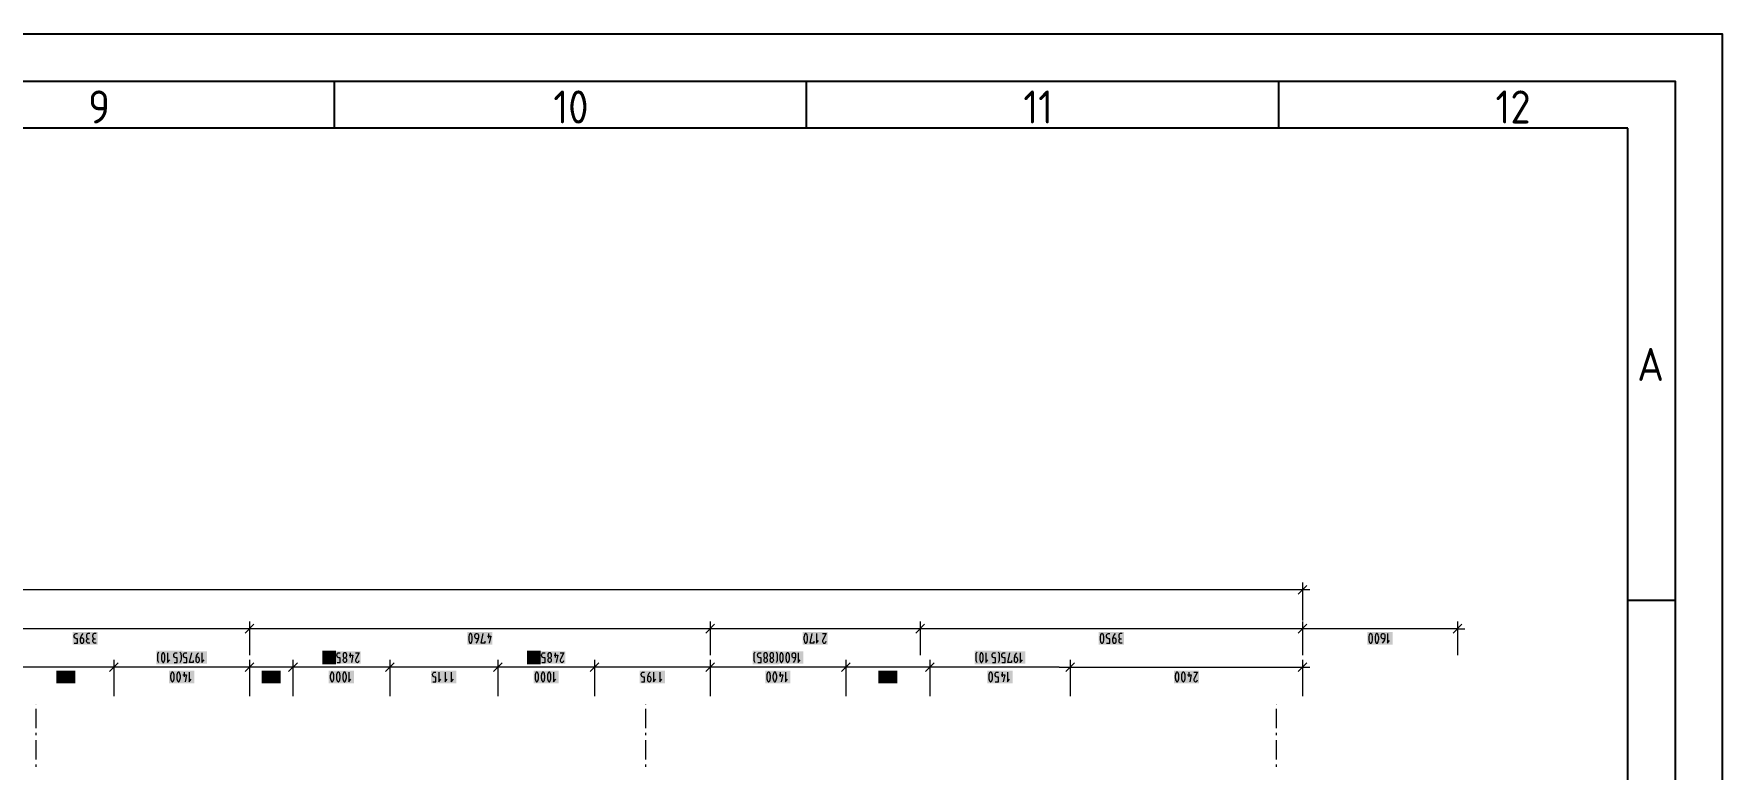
# Model space of a CAD drawing. Header units: millimetres. Extents: x 0 to 594, y 0 to 420.
# Drawn here: x 415.2 to 594, y 342.1 to 420 of the extents above; entities that cross this region are included whole.
import ezdxf

# ---------------------------------------------------------------- set-up
doc = ezdxf.new("R2010")
doc.units = ezdxf.units.MM
doc.header["$LTSCALE"] = 8
for name, color, linetype in [('035', 5, 'Continuous'), ('07', 7, 'Continuous'), ('PDF_Koty delkove', 7, 'Continuous'), ('PDF_Osy hlavni', 7, 'Continuous')]:
    doc.layers.add(name, color=color, linetype=linetype)
doc.styles.add('ISO Proportional', font='isocp.shx')

# ---------------------------------------------------------------- blocks, each defined once
blk = doc.blocks.new('IEC_border_a2')
at = {"layer": '035'}
for p, q in [((447, 415), (447, 410)), ((497, 415), (497, 410)), ((547, 415), (547, 410)), ((584, 410), (10, 410)), ((584, 10), (584, 410)), ((588.98, 360), (584, 360))]:
    blk.add_line(p, q, dxfattribs=at)
blk.add_lwpolyline([(0, 420), (594, 420), (594, 0), (0, 0)], close=True, dxfattribs=at)
at = {"layer": '07'}
blk.add_lwpolyline([(5, 415), (589, 415), (589, 5), (5, 5)], close=True, dxfattribs=at)
at = {"layer": '035', "style": 'ISO Proportional'}
for s, p in [('9', (420.96, 410.5)), ('10', (470.22, 410.5)), ('11', (519.99, 410.5)), ('12', (569.99, 410.5)), ('A', (585, 383.25))]:
    blk.add_text(s, height=3.5, dxfattribs=at).set_placement(p)

msp = doc.modelspace()

# ---------------------------------------------------------------- linework, layer by layer
at = {"layer": 'PDF_Koty delkove', "lineweight": 18}
for points in [[(550.02, 361.59), (549.1, 360.67)], [(549.56, 361.9), (549.56, 361.13), (549.56, 360.36)], [(549.56, 361.13), (258.3, 361.13), (257.65, 361.13), (252.79, 361.13)], [(550.33, 361.13), (549.56, 361.13), (549.56, 357.88)], [(438.04, 357.79), (438.04, 357.02), (438.04, 356.26)], [(486.83, 357.79), (486.83, 357.02), (486.83, 356.26)], [(509.05, 357.79), (509.05, 357.02), (509.05, 356.26)], [(549.56, 357.79), (549.56, 357.02), (549.56, 356.26)], [(565.96, 357.79), (565.96, 357.02), (565.96, 356.26)], [(565.96, 357.02), (549.56, 357.02), (512, 357.02), (509.05, 357.02), (486.83, 357.02), (438.04, 357.02), (403.24, 357.02), (371.46, 357.02), (330.26, 357.02), (298.49, 357.02), (280.45, 357.02), (258.3, 357.02), (252.79, 357.02)], [(419.49, 355.49), (419.82, 355.49), (419.82, 355.96), (419.68, 355.96), (419.58, 356), (419.53, 356.05), (419.48, 356.14), (419.46, 356.2), (419.46, 356.27), (419.48, 356.34), (419.5, 356.41), (419.54, 356.46), (419.6, 356.49), (419.68, 356.51), (419.82, 356.51)], [(420.39, 356.51), (420.25, 356.34), (420.17, 356.17), (420.12, 355.93), (420.12, 355.69), (420.13, 355.62), (420.16, 355.57), (420.19, 355.54), (420.23, 355.5), (420.28, 355.49), (420.34, 355.49), (420.39, 355.5), (420.43, 355.54), (420.46, 355.57), (420.49, 355.62), (420.5, 355.69), (420.5, 355.83), (420.49, 355.9), (420.46, 355.96), (420.39, 356.02), (420.34, 356.03), (420.15, 356.03)], [(421.13, 356.51), (420.94, 356.51), (420.87, 356.48), (420.82, 356.43), (420.79, 356.34), (420.78, 356.27), (420.78, 356.2), (420.79, 356.12), (420.82, 356.05), (420.87, 356), (420.97, 355.96)], [(421.13, 355.49), (420.97, 355.49), (420.91, 355.5), (420.86, 355.54), (420.83, 355.59), (420.8, 355.69), (420.8, 355.76), (420.83, 355.86), (420.88, 355.93), (420.97, 355.96), (421.08, 355.96)], [(421.79, 356.51), (421.6, 356.51), (421.53, 356.48), (421.47, 356.43), (421.45, 356.34), (421.43, 356.27), (421.43, 356.2), (421.45, 356.12), (421.47, 356.05), (421.53, 356), (421.62, 355.96)], [(421.79, 355.49), (421.62, 355.49), (421.57, 355.5), (421.51, 355.54), (421.49, 355.59), (421.46, 355.69), (421.46, 355.76), (421.49, 355.86), (421.54, 355.93), (421.62, 355.96), (421.73, 355.96)], [(438.5, 357.49), (437.58, 356.56)], [(438.04, 357.02), (438.04, 356.67)], [(438.04, 356.67), (438.04, 354.23)], [(461.3, 355.67), (461.34, 355.57), (461.39, 355.5), (461.42, 355.49), (461.47, 355.49), (461.5, 355.5), (461.56, 355.57), (461.6, 355.67), (461.62, 355.79), (461.64, 355.9), (461.64, 356.1), (461.62, 356.2), (461.6, 356.32), (461.56, 356.43), (461.5, 356.49), (461.47, 356.51), (461.42, 356.51), (461.39, 356.49), (461.34, 356.43), (461.3, 356.32), (461.27, 356.2), (461.26, 356.1)], [(461.26, 356.1), (461.26, 355.9), (461.27, 355.79), (461.3, 355.67)], [(462.27, 355.96), (462.08, 355.96), (462.02, 355.98), (461.98, 356.02), (461.95, 356.05), (461.93, 356.1), (461.91, 356.17), (461.91, 356.31), (461.93, 356.37), (461.95, 356.43), (461.98, 356.46), (462.02, 356.49), (462.08, 356.51), (462.13, 356.51), (462.19, 356.49), (462.23, 356.46), (462.25, 356.43), (462.28, 356.37), (462.3, 356.31), (462.3, 356.07), (462.24, 355.83), (462.16, 355.66), (462.02, 355.49)], [(462.95, 355.69), (462.95, 355.49), (462.57, 355.49), (462.79, 356.51)], [(463.23, 356.24), (463.61, 356.24), (463.44, 355.49)], [(463.34, 356.51), (463.34, 356)], [(487.29, 357.49), (486.37, 356.56)], [(486.83, 357.02), (486.83, 356.67), (486.83, 354.23)], [(496.9, 355.5), (496.93, 355.49), (496.98, 355.49), (497.01, 355.5), (497.06, 355.57), (497.1, 355.67), (497.13, 355.79), (497.15, 355.9), (497.15, 356.1), (497.13, 356.2), (497.1, 356.32), (497.06, 356.43), (497.01, 356.49), (496.98, 356.51), (496.93, 356.51), (496.9, 356.49), (496.84, 356.43), (496.8, 356.32), (496.78, 356.2), (496.76, 356.1)], [(496.76, 356.1), (496.76, 355.9), (496.78, 355.79), (496.8, 355.67), (496.84, 355.57), (496.9, 355.5)], [(497.8, 355.69), (497.8, 355.49), (497.42, 355.49), (497.64, 356.51)], [(498.08, 356.51), (498.08, 355.49), (498.3, 355.76)], [(498.73, 356.51), (499.12, 356.51), (498.76, 355.83), (498.73, 355.76), (498.73, 355.66), (498.76, 355.59), (498.8, 355.54), (498.84, 355.5), (498.9, 355.49), (498.95, 355.49), (499.01, 355.5), (499.05, 355.54), (499.09, 355.59), (499.12, 355.69)], [(509.51, 357.49), (508.59, 356.56)], [(509.05, 357.02), (509.05, 356.67), (509.05, 354.23)], [(528.81, 355.49), (529.14, 355.49), (529.14, 355.96), (529, 355.96), (528.91, 356), (528.85, 356.05), (528.8, 356.14), (528.78, 356.2), (528.78, 356.27), (528.8, 356.34), (528.83, 356.41), (528.87, 356.46)], [(528.87, 356.46), (528.92, 356.49), (529, 356.51), (529.14, 356.51)], [(529.71, 356.51), (529.58, 356.34), (529.5, 356.17), (529.44, 355.93), (529.44, 355.69), (529.46, 355.62), (529.48, 355.57), (529.51, 355.54), (529.55, 355.5), (529.61, 355.49), (529.66, 355.49), (529.71, 355.5), (529.76, 355.54), (529.78, 355.57), (529.81, 355.62), (529.82, 355.69), (529.82, 355.83), (529.81, 355.9), (529.78, 355.96), (529.71, 356.02), (529.66, 356.03), (529.47, 356.03)], [(530.45, 356.51), (530.26, 356.51), (530.19, 356.48), (530.14, 356.43), (530.11, 356.34), (530.1, 356.27), (530.1, 356.2), (530.11, 356.12), (530.14, 356.05), (530.19, 356), (530.29, 355.96)], [(530.23, 355.5), (530.18, 355.54), (530.15, 355.59), (530.13, 355.69), (530.13, 355.76), (530.15, 355.86), (530.21, 355.93), (530.29, 355.96), (530.4, 355.96)], [(550.02, 357.49), (549.1, 356.56)], [(549.56, 357.02), (549.56, 356.76), (549.56, 356.67), (549.56, 354.23)], [(558.25, 355.96), (558.06, 355.96), (558, 355.98), (557.96, 356.02), (557.93, 356.05), (557.91, 356.1), (557.89, 356.17), (557.89, 356.31), (557.91, 356.37), (557.93, 356.43), (557.96, 356.46), (558, 356.49), (558.06, 356.51), (558.11, 356.51), (558.17, 356.49), (558.21, 356.46), (558.23, 356.43), (558.26, 356.37), (558.28, 356.31), (558.28, 356.07), (558.22, 355.83), (558.14, 355.66), (558, 355.49)], [(558.55, 356.51), (558.55, 355.49), (558.77, 355.76)], [(566.42, 357.49), (565.5, 356.56)], [(565.96, 357.02), (565.96, 354.23)], [(565.96, 357.02), (566.73, 357.02)], [(428.44, 353.45), (428.41, 353.49), (428.37, 353.55), (428.34, 353.66), (428.33, 353.79), (428.33, 354.13), (428.34, 354.31), (428.36, 354.41), (428.38, 354.48), (428.44, 354.54)], [(428.71, 354.07), (428.71, 353.86), (428.73, 353.76), (428.75, 353.64), (428.79, 353.54), (428.85, 353.47), (428.88, 353.45), (428.93, 353.45), (428.96, 353.47), (429.01, 353.54), (429.05, 353.64), (429.08, 353.76), (429.09, 353.86), (429.09, 354.07), (429.08, 354.17), (429.05, 354.29), (429.01, 354.39), (428.96, 354.46), (428.93, 354.48), (428.88, 354.48), (428.85, 354.46), (428.79, 354.39)], [(428.79, 354.39), (428.75, 354.29), (428.73, 354.17), (428.71, 354.07)], [(429.37, 354.48), (429.37, 353.45), (429.59, 353.72)], [(430.05, 353.45), (430.38, 353.45), (430.38, 353.93), (430.24, 353.93), (430.15, 353.96), (430.09, 354.02), (430.04, 354.1), (430.02, 354.17), (430.02, 354.24), (430.04, 354.31), (430.06, 354.37), (430.11, 354.42), (430.16, 354.46), (430.24, 354.48), (430.38, 354.48)], [(430.68, 354.54), (430.73, 354.48), (430.76, 354.41), (430.78, 354.31), (430.79, 354.13), (430.79, 353.79), (430.78, 353.66), (430.75, 353.55), (430.71, 353.49), (430.68, 353.45)], [(431.07, 353.45), (431.4, 353.45), (431.4, 353.93), (431.26, 353.93), (431.17, 353.96), (431.11, 354.02), (431.06, 354.1), (431.05, 354.17), (431.05, 354.24), (431.06, 354.31), (431.09, 354.37)], [(431.09, 354.37), (431.13, 354.42), (431.18, 354.46), (431.26, 354.48), (431.4, 354.48)], [(432.08, 353.66), (432.08, 353.45), (431.7, 353.45), (431.92, 354.48)], [(432.63, 354.48), (432.49, 354.31), (432.41, 354.13), (432.36, 353.9), (432.36, 353.66), (432.37, 353.59), (432.4, 353.54), (432.43, 353.5), (432.47, 353.47), (432.52, 353.45), (432.58, 353.45), (432.63, 353.47), (432.67, 353.5), (432.7, 353.54), (432.73, 353.59), (432.74, 353.66), (432.74, 353.79), (432.73, 353.86), (432.7, 353.93), (432.63, 353.98), (432.58, 354), (432.38, 354)], [(433.01, 354.48), (433.01, 353.45), (433.23, 353.72)], [(446.01, 353.45), (445.98, 353.49), (445.94, 353.55), (445.91, 353.66), (445.9, 353.79), (445.9, 354.13), (445.91, 354.31), (445.92, 354.41), (445.95, 354.48), (446.01, 354.54)], [(446.66, 354.07), (446.65, 354.17), (446.62, 354.29), (446.58, 354.39), (446.53, 354.46), (446.5, 354.48), (446.44, 354.48), (446.42, 354.46), (446.36, 354.39), (446.32, 354.29), (446.29, 354.17), (446.28, 354.07)], [(446.28, 354.07), (446.28, 353.86), (446.29, 353.76), (446.32, 353.64), (446.36, 353.54), (446.42, 353.47), (446.44, 353.45), (446.5, 353.45), (446.53, 353.47), (446.58, 353.54), (446.62, 353.64), (446.65, 353.76), (446.66, 353.86), (446.66, 354.07)], [(446.94, 354.54), (446.99, 354.48), (447.02, 354.41), (447.03, 354.31), (447.05, 354.13), (447.05, 353.79), (447.03, 353.66), (447, 353.55), (446.96, 353.49), (446.94, 353.45)], [(447.33, 353.45), (447.66, 353.45), (447.66, 353.93), (447.52, 353.93), (447.42, 353.96), (447.37, 354.02), (447.32, 354.1), (447.3, 354.17), (447.3, 354.24), (447.32, 354.31), (447.34, 354.37), (447.38, 354.42), (447.44, 354.46), (447.52, 354.48), (447.66, 354.48)], [(448.61, 354.2), (449, 354.2), (448.83, 353.45)], [(448.72, 354.48), (448.72, 353.96)], [(449.27, 354.48), (449.65, 354.48), (449.3, 353.79), (449.27, 353.72), (449.27, 353.62), (449.3, 353.55), (449.34, 353.5), (449.38, 353.47), (449.43, 353.45), (449.49, 353.45), (449.54, 353.47), (449.58, 353.5), (449.62, 353.55), (449.65, 353.66)], [(467.69, 353.45), (467.66, 353.49), (467.62, 353.55), (467.59, 353.66), (467.58, 353.79), (467.58, 354.13), (467.59, 354.31), (467.6, 354.41), (467.63, 354.48), (467.69, 354.54)], [(467.96, 354.07), (467.96, 353.86), (467.97, 353.76), (468, 353.64), (468.04, 353.54), (468.09, 353.47), (468.12, 353.45), (468.18, 353.45), (468.2, 353.47), (468.26, 353.54), (468.3, 353.64), (468.33, 353.76), (468.34, 353.86), (468.34, 354.07), (468.33, 354.17), (468.3, 354.29), (468.26, 354.39), (468.2, 354.46), (468.18, 354.48), (468.12, 354.48), (468.09, 354.46), (468.04, 354.39), (468, 354.29), (467.97, 354.17), (467.96, 354.07)], [(468.61, 354.54), (468.67, 354.48), (468.7, 354.41), (468.71, 354.31), (468.72, 354.13), (468.72, 353.79), (468.71, 353.66), (468.68, 353.55), (468.64, 353.49), (468.61, 353.45)], [(469.01, 353.45), (469.34, 353.45), (469.34, 353.93), (469.2, 353.93), (469.1, 353.96), (469.05, 354.02), (468.99, 354.1), (468.98, 354.17), (468.98, 354.24), (468.99, 354.31), (469.02, 354.37), (469.06, 354.42), (469.12, 354.46), (469.2, 354.48), (469.34, 354.48)], [(470.29, 354.2), (470.68, 354.2), (470.51, 353.45)], [(470.4, 354.48), (470.4, 353.96)], [(470.95, 354.48), (471.33, 354.48), (470.98, 353.79), (470.95, 353.72), (470.95, 353.62), (470.98, 353.55), (471.02, 353.5), (471.06, 353.47), (471.11, 353.45), (471.17, 353.45), (471.22, 353.47), (471.26, 353.5), (471.3, 353.55), (471.33, 353.66)], [(491.58, 353.45), (491.55, 353.49), (491.51, 353.55), (491.48, 353.66), (491.47, 353.79), (491.47, 354.13), (491.48, 354.31), (491.5, 354.41), (491.52, 354.48), (491.58, 354.54)], [(491.88, 353.45), (492.21, 353.45), (492.21, 353.93), (492.07, 353.93), (491.97, 353.96), (491.92, 354.02), (491.87, 354.1), (491.85, 354.17), (491.85, 354.24), (491.87, 354.31), (491.89, 354.37), (491.93, 354.42), (491.99, 354.46), (492.07, 354.48), (492.21, 354.48)], [(493.55, 354.17), (493.55, 354.24), (493.53, 354.32), (493.49, 354.41), (493.44, 354.46), (493.38, 354.48), (493.33, 354.48), (493.27, 354.46), (493.22, 354.41), (493.18, 354.32), (493.16, 354.24)], [(493.16, 354.24), (493.16, 354.17), (493.18, 354.08), (493.22, 354), (493.27, 353.95), (493.3, 353.93), (493.41, 353.93), (493.44, 353.95), (493.49, 354), (493.53, 354.08), (493.55, 354.17)], [(493.82, 354.54), (493.87, 354.48), (493.9, 354.41), (493.92, 354.31), (493.93, 354.13), (493.93, 353.79), (493.92, 353.66), (493.89, 353.55), (493.85, 353.49), (493.82, 353.45)], [(494.84, 354.07), (494.84, 353.86), (494.86, 353.76), (494.88, 353.64), (494.92, 353.54), (494.98, 353.47), (495.01, 353.45), (495.06, 353.45), (495.09, 353.47), (495.14, 353.54), (495.18, 353.64), (495.21, 353.76), (495.22, 353.86), (495.22, 354.07), (495.21, 354.17), (495.18, 354.29), (495.14, 354.39), (495.09, 354.46), (495.06, 354.48), (495.01, 354.48), (494.98, 354.46), (494.92, 354.39), (494.88, 354.29), (494.86, 354.17), (494.84, 354.07)], [(495.85, 353.93), (495.66, 353.93), (495.61, 353.95), (495.57, 353.98), (495.54, 354.02), (495.51, 354.07), (495.5, 354.13), (495.5, 354.27), (495.51, 354.34), (495.54, 354.39), (495.57, 354.42), (495.61, 354.46), (495.66, 354.48), (495.72, 354.48), (495.77, 354.46), (495.81, 354.42), (495.84, 354.39), (495.87, 354.34), (495.88, 354.27), (495.88, 354.03), (495.83, 353.79), (495.74, 353.62), (495.61, 353.45)], [(496.15, 354.48), (496.15, 353.45), (496.37, 353.72)], [(515.09, 353.45), (515.07, 353.49), (515.02, 353.55), (515, 353.66), (514.98, 353.79), (514.98, 354.13), (515, 354.31), (515.01, 354.41), (515.04, 354.48), (515.09, 354.54)], [(516.02, 354.48), (516.02, 353.45), (516.24, 353.72)], [(516.71, 353.45), (517.03, 353.45), (517.03, 353.93), (516.9, 353.93), (516.8, 353.96), (516.75, 354.02), (516.69, 354.1), (516.68, 354.17), (516.68, 354.24), (516.69, 354.31)], [(516.69, 354.31), (516.72, 354.37), (516.76, 354.42), (516.81, 354.46), (516.9, 354.48), (517.03, 354.48)], [(517.33, 354.54), (517.39, 354.48), (517.42, 354.41), (517.43, 354.31), (517.44, 354.13), (517.44, 353.79), (517.43, 353.66), (517.4, 353.55), (517.36, 353.49), (517.33, 353.45)], [(517.73, 353.45), (518.05, 353.45), (518.05, 353.93), (517.92, 353.93), (517.82, 353.96), (517.77, 354.02), (517.71, 354.1), (517.7, 354.17), (517.7, 354.24), (517.71, 354.31), (517.74, 354.37), (517.78, 354.42), (517.84, 354.46), (517.92, 354.48), (518.05, 354.48)], [(518.74, 353.66), (518.74, 353.45), (518.36, 353.45), (518.57, 354.48)], [(519.28, 354.48), (519.15, 354.31), (519.07, 354.13), (519.01, 353.9), (519.01, 353.66), (519.03, 353.59), (519.05, 353.54)], [(519.67, 354.48), (519.67, 353.45), (519.89, 353.72)], [(530.45, 355.49), (530.29, 355.49), (530.23, 355.5)], [(523.77, 352.94), (519.05, 352.94), (518.97, 352.94), (515.51, 352.94), (515.31, 352.94), (513.07, 352.94), (510.08, 352.94), (509.05, 352.94), (508.64, 352.94), (503.6, 352.94), (503.01, 352.94), (501.18, 352.94), (501.07, 352.94), (500.39, 352.94), (495.11, 352.94), (494.23, 352.94), (492.29, 352.94), (491.32, 352.94), (487.14, 352.94), (486.83, 352.94), (486, 352.94), (480.28, 352.94), (478.91, 352.94), (474.58, 352.94), (464.33, 352.94), (452.9, 352.94), (442.65, 352.94), (438.04, 352.94), (423.69, 352.94), (413.49, 352.94)], [(417.77, 351.4), (418.1, 351.4), (418.1, 351.88), (417.96, 351.88), (417.86, 351.91), (417.81, 351.97), (417.75, 352.05), (417.74, 352.12), (417.74, 352.19), (417.75, 352.26), (417.78, 352.32), (417.82, 352.37), (417.88, 352.41), (417.96, 352.43), (418.1, 352.43)], [(418.67, 352.43), (418.53, 352.26), (418.45, 352.08), (418.4, 351.85), (418.4, 351.61), (418.41, 351.54), (418.44, 351.49), (418.46, 351.45), (418.51, 351.42), (418.56, 351.4), (418.62, 351.4), (418.67, 351.42), (418.71, 351.45), (418.74, 351.49), (418.77, 351.54), (418.78, 351.61), (418.78, 351.74), (418.77, 351.81)], [(419.33, 352.43), (419.19, 352.26), (419.11, 352.08), (419.05, 351.85), (419.05, 351.61), (419.07, 351.54), (419.09, 351.49), (419.12, 351.45), (419.16, 351.42), (419.22, 351.4), (419.27, 351.4), (419.33, 351.42), (419.37, 351.45), (419.4, 351.49), (419.42, 351.54), (419.44, 351.61), (419.44, 351.74), (419.42, 351.81), (419.4, 351.88), (419.33, 351.93), (419.27, 351.95), (419.08, 351.95)], [(424.15, 353.4), (423.23, 352.48)], [(423.69, 353.71), (423.69, 352.94), (423.69, 352.17)], [(423.69, 352.94), (423.69, 352.58), (423.69, 349.86)], [(430.03, 351.59), (430.05, 351.71), (430.07, 351.81), (430.07, 352.02), (430.05, 352.12), (430.03, 352.24), (429.99, 352.34), (429.93, 352.41), (429.9, 352.43), (429.85, 352.43), (429.82, 352.41), (429.77, 352.34), (429.73, 352.24), (429.7, 352.12), (429.69, 352.02)], [(431.11, 352.43), (431.11, 351.91)], [(431.66, 352.43), (431.66, 351.4), (431.88, 351.67)], [(438.5, 353.4), (437.58, 352.48)], [(438.04, 353.71), (438.04, 352.94), (438.04, 352.17)], [(438.04, 352.94), (438.04, 352.58), (438.04, 349.86)], [(439.88, 352.02), (439.86, 352.12), (439.84, 352.24), (439.8, 352.34), (439.74, 352.41), (439.71, 352.43), (439.66, 352.43), (439.63, 352.41), (439.58, 352.34), (439.54, 352.24), (439.51, 352.12), (439.5, 352.02)], [(440.18, 351.4), (440.51, 351.4), (440.51, 351.88), (440.37, 351.88), (440.28, 351.91), (440.22, 351.97), (440.17, 352.05), (440.15, 352.12), (440.15, 352.19), (440.17, 352.26), (440.19, 352.32), (440.23, 352.37), (440.29, 352.41), (440.37, 352.43), (440.51, 352.43)], [(440.92, 352.43), (440.92, 351.91)], [(443.11, 353.4), (442.19, 352.48)], [(442.65, 353.71), (442.65, 352.94), (442.65, 352.17)], [(442.65, 352.94), (442.65, 352.58), (442.65, 349.86)], [(446.94, 352.24), (446.9, 352.34), (446.84, 352.41), (446.82, 352.43), (446.76, 352.43), (446.73, 352.41), (446.68, 352.34), (446.64, 352.24), (446.61, 352.12), (446.6, 352.02)], [(448.3, 352.02), (448.28, 352.12), (448.25, 352.24), (448.21, 352.34), (448.16, 352.41), (448.13, 352.43), (448.08, 352.43), (448.05, 352.41), (447.99, 352.34), (447.95, 352.24), (447.93, 352.12), (447.91, 352.02)], [(448.31, 353.66), (448.3, 353.59), (448.27, 353.52), (448.22, 353.47), (448.18, 353.45), (448.12, 353.45), (448.08, 353.47), (448.03, 353.52), (448, 353.59), (447.98, 353.66), (447.98, 353.72), (448, 353.79), (448.03, 353.86), (448.07, 353.91), (448.09, 353.93)], [(448.2, 353.93), (448.23, 353.91), (448.27, 353.86), (448.3, 353.79), (448.31, 353.72), (448.31, 353.66)], [(448.57, 352.43), (448.57, 351.4), (448.79, 351.67)], [(453.36, 353.4), (452.44, 352.48)], [(452.9, 353.71), (452.9, 352.94), (452.9, 352.17)], [(452.9, 352.94), (452.9, 352.58), (452.9, 349.86)], [(457.46, 351.4), (457.79, 351.4), (457.79, 351.88), (457.66, 351.88), (457.56, 351.91), (457.51, 351.97), (457.45, 352.05), (457.44, 352.12), (457.44, 352.19), (457.45, 352.26), (457.48, 352.32), (457.52, 352.37), (457.57, 352.41), (457.66, 352.43), (457.79, 352.43)], [(458.09, 352.43), (458.09, 351.4), (458.31, 351.67)], [(458.75, 352.43), (458.75, 351.4), (458.97, 351.67)], [(459.41, 352.43), (459.41, 351.4), (459.63, 351.67)], [(464.79, 353.4), (463.87, 352.48)], [(464.33, 353.71), (464.33, 352.94), (464.33, 352.17)], [(464.33, 352.94), (464.33, 352.58), (464.33, 349.86)], [(468.28, 352.02), (468.28, 351.81), (468.29, 351.71), (468.32, 351.59), (468.36, 351.49), (468.41, 351.42), (468.44, 351.4), (468.49, 351.4), (468.52, 351.42), (468.58, 351.49), (468.62, 351.59), (468.65, 351.71), (468.66, 351.81), (468.66, 352.02), (468.65, 352.12), (468.62, 352.24), (468.58, 352.34), (468.52, 352.41), (468.49, 352.43), (468.44, 352.43), (468.41, 352.41)], [(468.41, 352.41), (468.36, 352.34), (468.32, 352.24), (468.29, 352.12), (468.28, 352.02)], [(469.59, 352.02), (469.59, 351.81), (469.6, 351.71), (469.63, 351.59), (469.67, 351.49), (469.73, 351.42), (469.75, 351.4), (469.81, 351.4), (469.84, 351.42), (469.89, 351.49), (469.93, 351.59), (469.96, 351.71), (469.97, 351.81), (469.97, 352.02), (469.96, 352.12), (469.93, 352.24), (469.89, 352.34), (469.84, 352.41), (469.81, 352.43)], [(469.81, 352.43), (469.75, 352.43), (469.73, 352.41), (469.67, 352.34), (469.63, 352.24), (469.6, 352.12), (469.59, 352.02)], [(469.8, 353.45), (469.76, 353.47), (469.7, 353.52), (469.68, 353.59), (469.66, 353.66), (469.66, 353.72), (469.68, 353.79), (469.7, 353.86), (469.75, 353.91), (469.77, 353.93)], [(469.88, 353.93), (469.91, 353.91), (469.95, 353.86), (469.98, 353.79), (469.99, 353.72), (469.99, 353.66), (469.98, 353.59), (469.95, 353.52), (469.9, 353.47), (469.85, 353.45), (469.8, 353.45)], [(470.25, 352.43), (470.25, 351.4), (470.47, 351.67)], [(475.04, 353.4), (474.12, 352.48)], [(474.58, 353.71), (474.58, 352.94), (474.58, 352.17)], [(474.58, 352.94), (474.58, 352.58), (474.58, 349.86)], [(479.55, 351.4), (479.88, 351.4), (479.88, 351.88), (479.74, 351.88), (479.65, 351.91), (479.59, 351.97), (479.54, 352.05), (479.53, 352.12), (479.53, 352.19), (479.54, 352.26), (479.57, 352.32), (479.61, 352.37), (479.66, 352.41), (479.74, 352.43), (479.88, 352.43)], [(480.46, 352.43), (480.32, 352.26), (480.24, 352.08), (480.18, 351.85), (480.18, 351.61), (480.2, 351.54)], [(480.84, 352.43), (480.84, 351.4), (481.06, 351.67)], [(481.5, 352.43), (481.5, 351.4), (481.72, 351.67)], [(487.29, 353.4), (486.37, 352.48)], [(486.83, 353.71), (486.83, 352.94), (486.83, 352.17)], [(486.83, 352.94), (486.83, 352.58), (486.83, 349.86)], [(492.78, 353.91), (492.82, 353.86), (492.85, 353.79), (492.86, 353.72), (492.86, 353.66), (492.85, 353.59), (492.82, 353.52), (492.77, 353.47), (492.73, 353.45), (492.67, 353.45), (492.63, 353.47), (492.58, 353.52), (492.55, 353.59), (492.53, 353.66), (492.53, 353.72), (492.55, 353.79), (492.58, 353.86), (492.62, 353.91), (492.64, 353.93)], [(492.75, 353.93), (492.78, 353.91)], [(493.17, 352.24), (493.13, 352.34), (493.07, 352.41), (493.04, 352.43), (492.99, 352.43), (492.96, 352.41), (492.91, 352.34), (492.87, 352.24), (492.84, 352.12), (492.83, 352.02)], [(493.41, 353.93), (493.44, 353.91), (493.48, 353.86), (493.5, 353.79), (493.52, 353.72), (493.52, 353.66), (493.5, 353.59), (493.48, 353.52), (493.42, 353.47), (493.38, 353.45), (493.33, 353.45), (493.29, 353.47), (493.23, 353.52), (493.2, 353.59), (493.19, 353.66), (493.19, 353.72), (493.2, 353.79), (493.23, 353.86), (493.27, 353.91), (493.3, 353.93)], [(494.25, 352.43), (494.25, 351.91)], [(494.8, 352.43), (494.8, 351.4), (495.01, 351.67)], [(501.64, 353.4), (500.72, 352.48)], [(501.18, 353.71), (501.18, 352.94), (501.18, 352.17)], [(501.18, 352.94), (501.18, 352.91), (501.18, 352.91), (501.18, 352.87), (501.18, 352.87), (501.18, 352.58), (501.18, 349.86)], [(504.78, 352.02), (504.78, 351.81), (504.79, 351.71), (504.82, 351.59), (504.86, 351.49), (504.92, 351.42), (504.94, 351.4), (505, 351.4), (505.03, 351.42), (505.08, 351.49), (505.12, 351.59), (505.15, 351.71), (505.16, 351.81), (505.16, 352.02), (505.15, 352.12), (505.12, 352.24), (505.08, 352.34), (505.03, 352.41), (505, 352.43)], [(505, 352.43), (504.94, 352.43), (504.92, 352.41), (504.86, 352.34), (504.82, 352.24), (504.79, 352.12), (504.78, 352.02)], [(505.82, 351.61), (505.82, 351.4), (505.44, 351.4), (505.65, 352.43)], [(506.48, 352.12), (506.48, 352.19), (506.46, 352.27), (506.42, 352.36), (506.37, 352.41), (506.31, 352.43), (506.26, 352.43), (506.2, 352.41), (506.15, 352.36), (506.11, 352.27), (506.09, 352.19)], [(510.54, 353.4), (509.62, 352.48)], [(510.08, 353.71), (510.08, 352.94), (510.08, 352.17)], [(510.08, 352.94), (510.08, 352.93), (510.08, 352.92), (510.08, 352.88), (510.08, 352.87), (510.08, 352.86), (510.08, 352.86), (510.08, 352.83), (510.08, 352.83), (510.08, 352.8), (510.08, 352.8), (510.08, 352.58), (510.08, 349.86)], [(517.02, 351.4), (517.35, 351.4), (517.35, 351.88), (517.22, 351.88), (517.12, 351.91), (517.07, 351.97), (517.01, 352.05), (517, 352.12), (517, 352.19), (517.01, 352.26), (517.04, 352.32), (517.08, 352.37), (517.13, 352.41), (517.22, 352.43), (517.35, 352.43)], [(517.76, 352.43), (517.76, 351.91)], [(518.31, 352.43), (518.31, 351.4), (518.53, 351.67)], [(519.05, 353.54), (519.08, 353.5), (519.12, 353.47), (519.18, 353.45), (519.23, 353.45), (519.28, 353.47), (519.33, 353.5), (519.35, 353.54), (519.38, 353.59), (519.39, 353.66), (519.39, 353.79), (519.38, 353.86), (519.35, 353.93), (519.28, 353.98), (519.23, 354), (519.04, 354)], [(523.77, 352.94), (523.85, 352.94), (524.96, 352.94), (529.26, 352.94), (529.52, 352.94), (534.38, 352.94), (534.81, 352.94), (549.56, 352.94), (550.33, 352.94)], [(525.42, 353.4), (524.5, 352.48)], [(524.96, 353.71), (524.96, 352.94), (524.96, 352.17)], [(524.96, 352.94), (524.96, 352.9), (524.96, 352.9), (524.96, 352.85), (524.96, 352.85), (524.96, 352.82), (524.96, 352.79), (524.96, 352.79), (524.96, 352.76), (524.96, 352.76), (524.96, 352.75), (524.96, 352.74), (524.96, 352.72), (524.96, 352.72), (524.96, 352.72), (524.96, 352.71), (524.96, 352.7), (524.96, 352.7), (524.96, 352.69), (524.96, 352.69), (524.96, 352.58)], [(524.96, 352.58), (524.96, 349.86)], [(537.5, 352.43), (537.5, 351.91)], [(538.05, 352.43), (538.43, 352.43), (538.08, 351.74), (538.05, 351.67), (538.05, 351.57), (538.08, 351.5), (538.12, 351.45), (538.16, 351.42), (538.21, 351.4), (538.27, 351.4), (538.32, 351.42), (538.37, 351.45), (538.41, 351.5), (538.43, 351.61)], [(550.02, 353.4), (549.1, 352.48)], [(549.56, 353.71), (549.56, 352.94), (549.56, 352.17)], [(549.56, 352.94), (549.56, 349.86)], [(418.77, 351.81), (418.74, 351.88), (418.67, 351.93), (418.62, 351.95), (418.42, 351.95)], [(429.69, 352.02), (429.69, 351.81), (429.7, 351.71), (429.73, 351.59), (429.77, 351.49), (429.82, 351.42), (429.85, 351.4), (429.9, 351.4), (429.93, 351.42), (429.99, 351.49), (430.03, 351.59)], [(431, 352.15), (431.38, 352.15), (431.22, 351.4)], [(439.5, 352.02), (439.5, 351.81), (439.51, 351.71), (439.54, 351.59), (439.58, 351.49), (439.63, 351.42), (439.66, 351.4), (439.71, 351.4), (439.74, 351.42), (439.8, 351.49), (439.84, 351.59), (439.86, 351.71), (439.88, 351.81), (439.88, 352.02)], [(440.81, 352.15), (441.19, 352.15), (441.03, 351.4)], [(446.6, 352.02), (446.6, 351.81), (446.61, 351.71), (446.64, 351.59), (446.68, 351.49), (446.73, 351.42), (446.76, 351.4), (446.82, 351.4), (446.84, 351.42), (446.9, 351.49), (446.94, 351.59), (446.97, 351.71), (446.98, 351.81), (446.98, 352.02), (446.97, 352.12), (446.94, 352.24)], [(447.91, 352.02), (447.91, 351.81), (447.93, 351.71), (447.95, 351.59), (447.99, 351.49), (448.05, 351.42), (448.08, 351.4), (448.13, 351.4), (448.16, 351.42), (448.21, 351.49), (448.25, 351.59), (448.28, 351.71), (448.3, 351.81), (448.3, 352.02)], [(480.2, 351.54), (480.22, 351.49), (480.25, 351.45), (480.29, 351.42), (480.35, 351.4), (480.4, 351.4), (480.46, 351.42), (480.5, 351.45), (480.52, 351.49), (480.55, 351.54), (480.57, 351.61), (480.57, 351.74), (480.55, 351.81), (480.52, 351.88), (480.46, 351.93), (480.4, 351.95), (480.21, 351.95)], [(492.83, 352.02), (492.83, 351.81), (492.84, 351.71), (492.87, 351.59), (492.91, 351.49), (492.96, 351.42), (492.99, 351.4), (493.04, 351.4), (493.07, 351.42), (493.13, 351.49), (493.17, 351.59), (493.19, 351.71), (493.21, 351.81), (493.21, 352.02), (493.19, 352.12), (493.17, 352.24)], [(494.14, 352.15), (494.52, 352.15), (494.36, 351.4)], [(506.09, 352.19), (506.09, 352.12), (506.11, 352.03), (506.15, 351.95), (506.2, 351.9), (506.23, 351.88), (506.34, 351.88), (506.37, 351.9), (506.42, 351.95), (506.46, 352.03), (506.48, 352.12)], [(506.34, 351.88), (506.37, 351.86), (506.41, 351.81), (506.43, 351.74), (506.45, 351.67), (506.45, 351.61), (506.43, 351.54), (506.41, 351.47), (506.35, 351.42), (506.31, 351.4), (506.26, 351.4), (506.22, 351.42), (506.16, 351.47), (506.13, 351.54), (506.12, 351.61), (506.12, 351.67), (506.13, 351.74), (506.16, 351.81), (506.2, 351.86), (506.23, 351.88)], [(517.65, 352.15), (518.04, 352.15), (517.87, 351.4)], [(537.39, 352.15), (537.78, 352.15)], [(537.78, 352.15), (537.61, 351.4)]]:
    msp.add_lwpolyline(points, dxfattribs=at)
for points in [[(528.13, 356.1), (528.13, 355.9), (528.14, 355.79), (528.17, 355.67), (528.21, 355.57), (528.26, 355.5), (528.29, 355.49), (528.35, 355.49), (528.37, 355.5), (528.43, 355.57), (528.47, 355.67), (528.5, 355.79), (528.51, 355.9), (528.51, 356.1), (528.5, 356.2), (528.47, 356.32), (528.43, 356.43), (528.37, 356.49), (528.35, 356.51), (528.29, 356.51), (528.26, 356.49), (528.21, 356.43), (528.17, 356.32), (528.14, 356.2)], [(556.58, 356.1), (556.58, 355.9), (556.59, 355.79), (556.62, 355.67), (556.66, 355.57), (556.72, 355.5), (556.74, 355.49), (556.8, 355.49), (556.83, 355.5), (556.88, 355.57), (556.92, 355.67), (556.95, 355.79), (556.96, 355.9), (556.96, 356.1), (556.95, 356.2), (556.92, 356.32), (556.88, 356.43), (556.83, 356.49), (556.8, 356.51), (556.74, 356.51), (556.72, 356.49), (556.66, 356.43), (556.62, 356.32), (556.59, 356.2)], [(557.24, 356.1), (557.24, 355.9), (557.25, 355.79), (557.28, 355.67), (557.32, 355.57), (557.37, 355.5), (557.4, 355.49), (557.45, 355.49), (557.48, 355.5), (557.54, 355.57), (557.58, 355.67), (557.61, 355.79), (557.62, 355.9), (557.62, 356.1), (557.61, 356.2), (557.58, 356.32), (557.54, 356.43), (557.48, 356.49), (557.45, 356.51), (557.4, 356.51), (557.37, 356.49), (557.32, 356.43), (557.28, 356.32), (557.25, 356.2)], [(447.96, 354.24), (447.96, 354.17), (447.97, 354.08), (448.01, 354), (448.07, 353.95), (448.09, 353.93), (448.2, 353.93), (448.23, 353.95), (448.29, 354), (448.33, 354.08), (448.34, 354.17), (448.34, 354.24), (448.33, 354.32), (448.29, 354.41), (448.23, 354.46), (448.18, 354.48), (448.12, 354.48), (448.07, 354.46), (448.01, 354.41), (447.97, 354.32)], [(469.64, 354.24), (469.64, 354.17), (469.65, 354.08), (469.69, 354), (469.75, 353.95), (469.77, 353.93), (469.88, 353.93), (469.91, 353.95), (469.96, 354), (470.01, 354.08), (470.02, 354.17), (470.02, 354.24), (470.01, 354.32), (469.96, 354.41), (469.91, 354.46), (469.85, 354.48), (469.8, 354.48), (469.75, 354.46), (469.69, 354.41), (469.65, 354.32)], [(492.51, 354.24), (492.51, 354.17), (492.52, 354.08), (492.56, 354), (492.62, 353.95), (492.64, 353.93), (492.75, 353.93), (492.78, 353.95), (492.84, 354), (492.88, 354.08), (492.89, 354.17), (492.89, 354.24), (492.88, 354.32), (492.84, 354.41), (492.78, 354.46), (492.73, 354.48), (492.67, 354.48), (492.62, 354.46), (492.56, 354.41), (492.52, 354.32)], [(494.19, 354.07), (494.19, 353.86), (494.2, 353.76), (494.23, 353.64), (494.27, 353.54), (494.32, 353.47), (494.35, 353.45), (494.4, 353.45), (494.43, 353.47), (494.49, 353.54), (494.53, 353.64), (494.55, 353.76), (494.57, 353.86), (494.57, 354.07), (494.55, 354.17), (494.53, 354.29), (494.49, 354.39), (494.43, 354.46), (494.4, 354.48), (494.35, 354.48), (494.32, 354.46), (494.27, 354.39), (494.23, 354.29), (494.2, 354.17)], [(515.37, 354.07), (515.37, 353.86), (515.38, 353.76), (515.41, 353.64), (515.45, 353.54), (515.5, 353.47), (515.53, 353.45), (515.58, 353.45), (515.61, 353.47), (515.67, 353.54), (515.71, 353.64), (515.74, 353.76), (515.75, 353.86), (515.75, 354.07), (515.74, 354.17), (515.71, 354.29), (515.67, 354.39), (515.61, 354.46), (515.58, 354.48), (515.53, 354.48), (515.5, 354.46), (515.45, 354.39), (515.41, 354.29), (515.38, 354.17)], [(430.34, 352.02), (430.34, 351.81), (430.36, 351.71), (430.38, 351.59), (430.42, 351.49), (430.48, 351.42), (430.51, 351.4), (430.56, 351.4), (430.59, 351.42), (430.64, 351.49), (430.68, 351.59), (430.71, 351.71), (430.73, 351.81), (430.73, 352.02), (430.71, 352.12), (430.68, 352.24), (430.64, 352.34), (430.59, 352.41), (430.56, 352.43), (430.51, 352.43), (430.48, 352.41), (430.42, 352.34), (430.38, 352.24), (430.36, 352.12)], [(447.25, 352.02), (447.25, 351.81), (447.27, 351.71), (447.3, 351.59), (447.34, 351.49), (447.39, 351.42), (447.42, 351.4), (447.47, 351.4), (447.5, 351.42), (447.56, 351.49), (447.6, 351.59), (447.62, 351.71), (447.64, 351.81), (447.64, 352.02), (447.62, 352.12), (447.6, 352.24), (447.56, 352.34), (447.5, 352.41), (447.47, 352.43), (447.42, 352.43), (447.39, 352.41), (447.34, 352.34), (447.3, 352.24), (447.27, 352.12)], [(468.93, 352.02), (468.93, 351.81), (468.95, 351.71), (468.97, 351.59), (469.02, 351.49), (469.07, 351.42), (469.1, 351.4), (469.15, 351.4), (469.18, 351.42), (469.23, 351.49), (469.28, 351.59), (469.3, 351.71), (469.32, 351.81), (469.32, 352.02), (469.3, 352.12), (469.28, 352.24), (469.23, 352.34), (469.18, 352.41), (469.15, 352.43), (469.1, 352.43), (469.07, 352.41), (469.02, 352.34), (468.97, 352.24), (468.95, 352.12)], [(493.48, 352.02), (493.48, 351.81), (493.5, 351.71), (493.52, 351.59), (493.56, 351.49), (493.62, 351.42), (493.65, 351.4), (493.7, 351.4), (493.73, 351.42), (493.78, 351.49), (493.82, 351.59), (493.85, 351.71), (493.87, 351.81), (493.87, 352.02), (493.85, 352.12), (493.82, 352.24), (493.78, 352.34), (493.73, 352.41), (493.7, 352.43), (493.65, 352.43), (493.62, 352.41), (493.56, 352.34), (493.52, 352.24), (493.5, 352.12)], [(516.34, 352.02), (516.34, 351.81), (516.35, 351.71), (516.38, 351.59), (516.42, 351.49), (516.48, 351.42), (516.5, 351.4), (516.56, 351.4), (516.59, 351.42), (516.64, 351.49), (516.68, 351.59), (516.71, 351.71), (516.72, 351.81), (516.72, 352.02), (516.71, 352.12), (516.68, 352.24), (516.64, 352.34), (516.59, 352.41), (516.56, 352.43), (516.5, 352.43), (516.48, 352.41), (516.42, 352.34), (516.38, 352.24), (516.35, 352.12)], [(536.08, 352.02), (536.08, 351.81), (536.09, 351.71), (536.12, 351.59), (536.16, 351.49), (536.22, 351.42), (536.24, 351.4), (536.3, 351.4), (536.33, 351.42), (536.38, 351.49), (536.42, 351.59), (536.45, 351.71), (536.46, 351.81), (536.46, 352.02), (536.45, 352.12), (536.42, 352.24), (536.38, 352.34), (536.33, 352.41), (536.3, 352.43), (536.24, 352.43), (536.22, 352.41), (536.16, 352.34), (536.12, 352.24), (536.09, 352.12)], [(536.74, 352.02), (536.74, 351.81), (536.75, 351.71), (536.78, 351.59), (536.82, 351.49), (536.87, 351.42), (536.9, 351.4), (536.95, 351.4), (536.98, 351.42), (537.04, 351.49), (537.08, 351.59), (537.11, 351.71), (537.12, 351.81), (537.12, 352.02), (537.11, 352.12), (537.08, 352.24), (537.04, 352.34), (536.98, 352.41), (536.95, 352.43), (536.9, 352.43), (536.87, 352.41), (536.82, 352.34), (536.78, 352.24), (536.75, 352.12)]]:
    msp.add_lwpolyline(points, close=True, dxfattribs=at)
at = {"layer": 'PDF_Koty delkove', "color": 7, "lineweight": 18, "true_color": 0xffffff, "transparency": 33554559}
for points in [[(421.97, 356.67), (419.31, 356.67), (421.97, 355.33), (419.31, 355.33)], [(463.76, 356.67), (461.1, 356.67), (463.76, 355.33), (461.1, 355.33)], [(499.27, 356.67), (496.61, 356.67), (499.27, 355.33), (496.61, 355.33)], [(530.64, 356.67), (527.97, 356.67), (530.64, 355.33), (527.97, 355.33)], [(559.09, 356.67), (556.43, 356.67), (559.09, 355.33), (556.43, 355.33)], [(430.94, 354.7), (428.18, 354.7), (430.94, 353.23), (428.18, 353.23)], [(433.55, 354.63), (430.89, 354.63), (433.55, 353.3), (430.89, 353.3)], [(447.2, 354.7), (445.74, 354.7), (447.2, 353.23), (445.74, 353.23)], [(449.81, 354.63), (447.15, 354.63), (449.81, 353.3), (447.15, 353.3)], [(468.88, 354.7), (467.42, 354.7), (468.88, 353.23), (467.42, 353.23)], [(471.48, 354.63), (468.83, 354.63), (471.48, 353.3), (468.83, 353.3)], [(494.08, 354.7), (491.32, 354.7), (494.08, 353.23), (491.32, 353.23)], [(496.69, 354.63), (494.03, 354.63), (496.69, 353.3), (494.03, 353.3)], [(517.6, 354.7), (514.83, 354.7), (517.6, 353.23), (514.83, 353.23)], [(520.2, 354.63), (517.55, 354.63), (520.2, 353.3), (517.55, 353.3)], [(419.59, 352.58), (417.59, 352.58), (419.59, 351.25), (417.59, 351.25)], [(432.19, 352.58), (429.53, 352.58), (432.19, 351.25), (429.53, 351.25)], [(441.35, 352.58), (439.34, 352.58), (441.35, 351.25), (439.34, 351.25)], [(449.11, 352.58), (446.44, 352.58), (449.11, 351.25), (446.44, 351.25)], [(459.95, 352.58), (457.28, 352.58), (459.95, 351.25), (457.28, 351.25)], [(470.78, 352.58), (468.12, 352.58), (470.78, 351.25), (468.12, 351.25)], [(482.03, 352.58), (479.37, 352.58), (482.03, 351.25), (479.37, 351.25)], [(495.33, 352.58), (492.67, 352.58), (495.33, 351.25), (492.67, 351.25)], [(506.63, 352.58), (504.63, 352.58), (506.63, 351.25), (504.63, 351.25)], [(518.85, 352.58), (516.19, 352.58), (518.85, 351.25), (516.19, 351.25)], [(538.59, 352.58), (535.93, 352.58), (538.59, 351.25), (535.93, 351.25)]]:
    msp.add_solid(points, dxfattribs=at)
at = {"layer": 'PDF_Osy hlavni', "lineweight": 18}
for points in [[(415.44, 346.5), (415.44, 348.55)], [(480.01, 346.5), (480.01, 348.55)], [(546.79, 346.5), (546.79, 348.55)], [(415.44, 345.73), (415.44, 345.99)], [(415.44, 343.17), (415.44, 345.22)], [(480.01, 345.73), (480.01, 345.99)], [(480.01, 343.17), (480.01, 345.22)], [(546.79, 345.73), (546.79, 345.99)], [(546.79, 343.17), (546.79, 345.22)], [(415.44, 342.4), (415.44, 342.65)], [(480.01, 342.4), (480.01, 342.65)], [(546.79, 342.4), (546.79, 342.65)]]:
    msp.add_lwpolyline(points, dxfattribs=at)
at = {"layer": 'PDF_Osy hlavni', "lineweight": 18, "transparency": 33554559}
for points in [[(415.44, 348.95), (415.39, 349), (415.48, 349), (415.44, 349.04)], [(480.01, 348.95), (479.97, 349), (480.06, 349), (480.01, 349.04)], [(546.79, 348.95), (546.74, 349), (546.84, 349), (546.79, 349.04)]]:
    msp.add_solid(points, dxfattribs=at)

# ---------------------------------------------------------------- block references
msp.add_blockref('IEC_border_a2', (0, 0))

doc.saveas('drawing.dxf')
